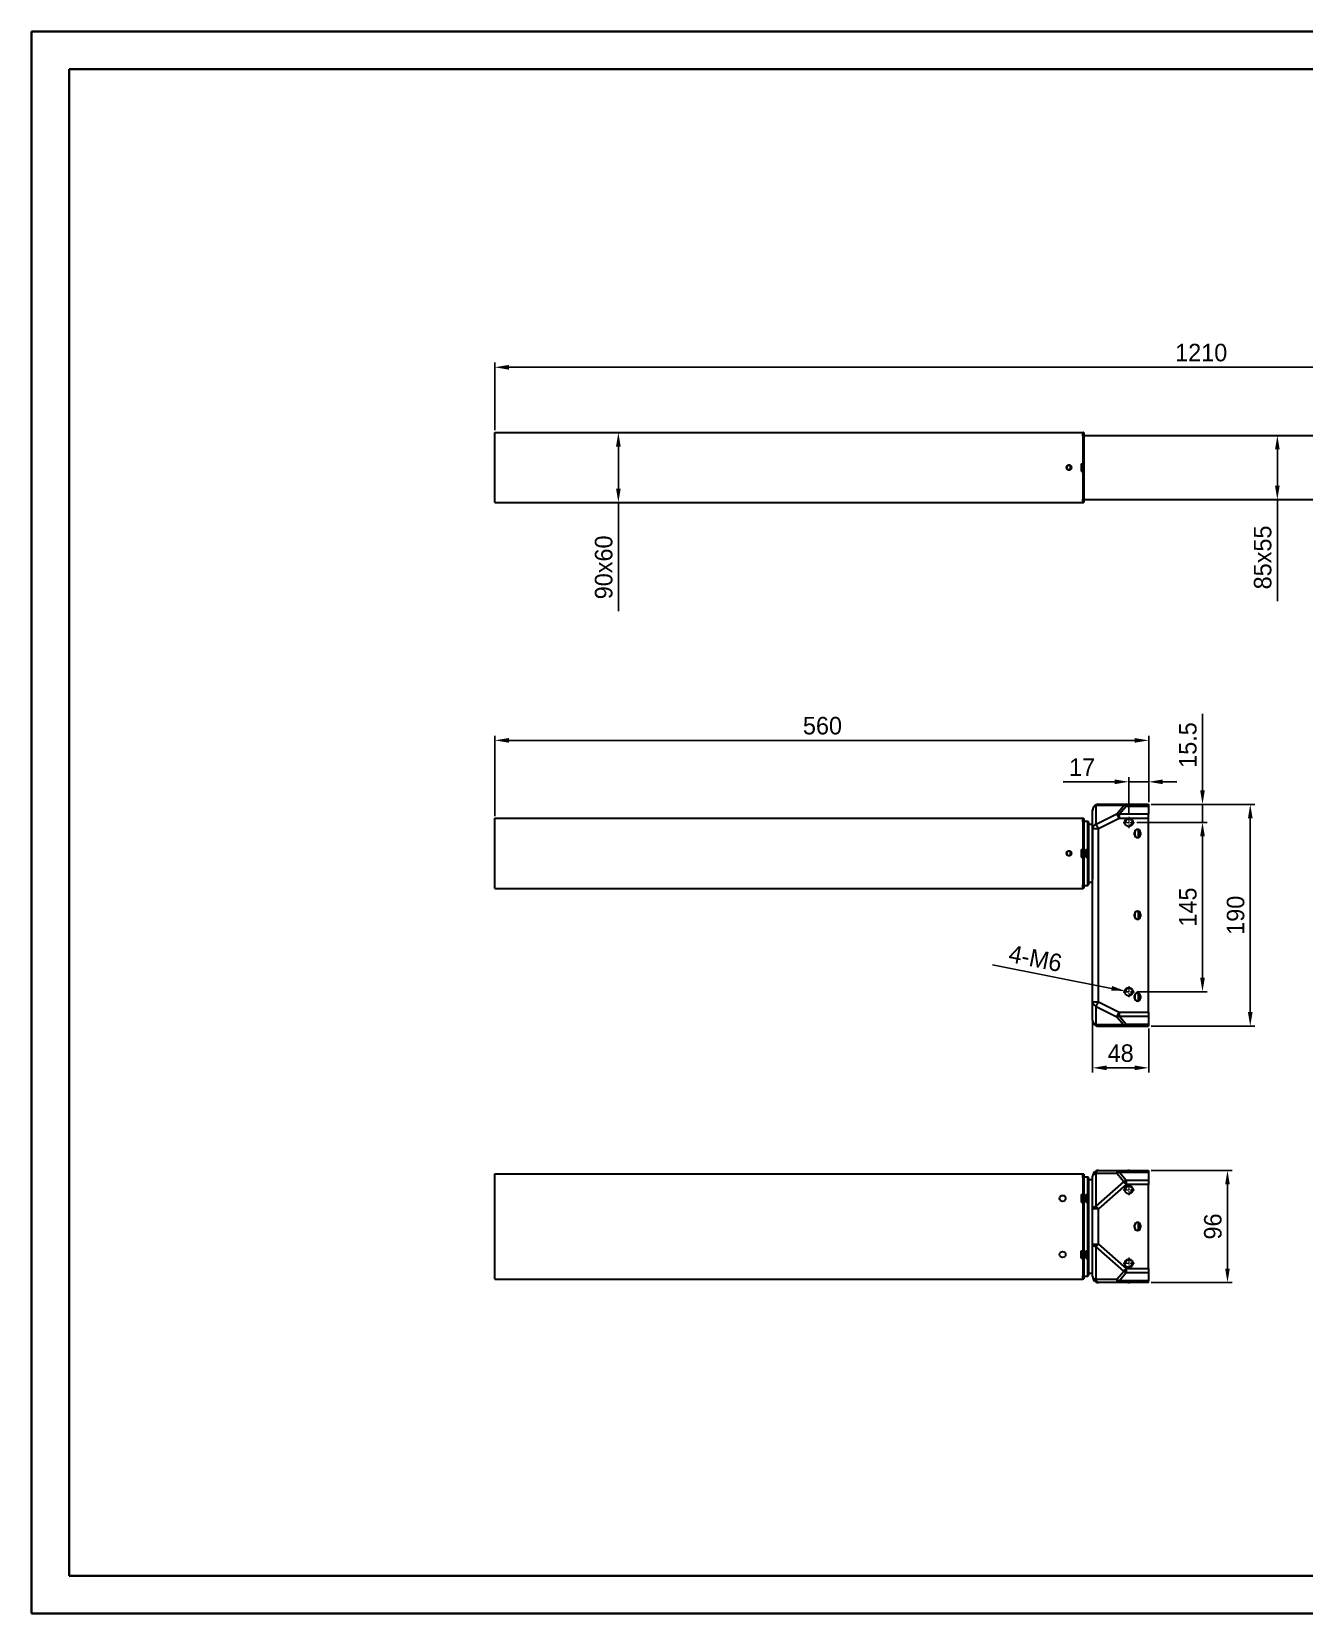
# Model space of a CAD drawing. Header units: millimetres. Extents: x 0 to 1916, y 0 to 1355.
# Drawn here: x 0 to 1090, y 0 to 1355 of the extents above; entities that cross this region are included whole.
import ezdxf

# ---------------------------------------------------------------- set-up
doc = ezdxf.new("R2010")
doc.units = ezdxf.units.MM
doc.linetypes.add('CENTER2', pattern=[7.5, 5, -1, 0.5, -1])
doc.layers.get('0').update_dxf_attribs({"lineweight": 18})
for name, color, linetype, lineweight in [('CAXA0', 7, 'Continuous', 70), ('CAXA3', 7, 'Continuous', 18), ('標注', 3, 'Continuous', 18)]:
    doc.layers.add(name, color=color, linetype=linetype, lineweight=lineweight)
doc.dimstyles.new('ISO-25', dxfattribs={"dimtxt": 6, "dimasz": 6, "dimexe": 0.5, "dimexo": 0.625, "dimgap": 1.2, "dimtad": 1, "dimdsep": 46, "dimtxsty": 'Standard', "dimcen": 2.5, "dimdle": 12, "dimclrd": 3, "dimclre": 3, "dimclrt": 3, "dimadec": 0, "dimazin": 0, "dimtfac": 1, "dimtmove": 0, "dimatfit": 3, "dimfxl": 0, "dimarcsym": 0})

# ---------------------------------------------------------------- blocks, each defined once
blk = doc.blocks.new('*X3')
at = {"layer": '標注'}
blk.add_hatch(color=0, dxfattribs=at).paths.add_polyline_path([(925.4, 537.4), (924.6, 533.5), (936.7, 533.1)], flags=0)
at = {"layer": '標注', "color": 0, "lineweight": -2}
for p, q in [((822.9, 555.5), (925, 535.4)), ((939.7, 532.5), (936.7, 533.1))]:
    blk.add_line(p, q, dxfattribs=at)
at = {"layer": '標注', "color": 0, "lineweight": 15, "insert": (859.7, 561), "char_height": 15, "width": 86.309, "attachment_point": 5, "rotation": 348.8526}
blk.add_mtext('4-M6', dxfattribs=at)
blk = doc.blocks.new('*X4')
at = {"layer": '標注'}
for points in [[(408.7, 749.8), (408.7, 745.8), (396.7, 747.8)], [(944.7, 749.8), (944.7, 745.8), (956.7, 747.8)]]:
    blk.add_hatch(color=0, dxfattribs=at).paths.add_polyline_path(points, flags=0)
at = {"layer": '標注', "color": 0, "lineweight": -2}
for p, q in [((396.7, 683), (396.7, 751.8)), ((408.7, 747.8), (944.7, 747.8)), ((956.7, 695), (956.7, 751.8))]:
    blk.add_line(p, q, dxfattribs=at)
at = {"layer": '標注', "color": 0, "lineweight": 15, "insert": (677.3, 760.3), "char_height": 15, "width": 59.665, "attachment_point": 5}
blk.add_mtext('560', dxfattribs=at)
blk = doc.blocks.new('*X5')
at = {"layer": '標注'}
for points in [[(408.7, 1069.4), (408.7, 1065.4), (396.7, 1067.4)], [(1594.7, 1069.4), (1594.7, 1065.4), (1606.7, 1067.4)]]:
    blk.add_hatch(color=0, dxfattribs=at).paths.add_polyline_path(points, flags=0)
at = {"layer": '標注', "color": 0, "lineweight": -2}
for p, q in [((396.7, 1013.5), (396.7, 1071.4)), ((1606.7, 1026.4), (1606.7, 1071.4)), ((408.7, 1067.4), (1594.7, 1067.4))]:
    blk.add_line(p, q, dxfattribs=at)
at = {"layer": '標注', "color": 0, "lineweight": 15, "insert": (1001.7, 1079.9), "char_height": 15, "width": 78.771, "attachment_point": 5}
blk.add_mtext('1210', dxfattribs=at)
blk = doc.blocks.new('*X6')
at = {"layer": '標注'}
for points in [[(1000.8, 665.5), (1004.8, 665.5), (1002.8, 677.5)], [(1000.8, 544.5), (1004.8, 544.5), (1002.8, 532.5)]]:
    blk.add_hatch(color=0, dxfattribs=at).paths.add_polyline_path(points, flags=0)
at = {"layer": '標注', "color": 0, "lineweight": -2}
for p, q in [((946.5, 677.5), (1006.8, 677.5)), ((1002.8, 665.5), (1002.8, 544.5)), ((946.5, 532.5), (1006.8, 532.5))]:
    blk.add_line(p, q, dxfattribs=at)
at = {"layer": '標注', "color": 0, "lineweight": 15, "insert": (990.3, 605), "char_height": 15, "width": 56.816, "attachment_point": 5, "rotation": 90}
blk.add_mtext('145', dxfattribs=at)
blk = doc.blocks.new('*X7')
at = {"layer": '標注'}
for points in [[(927.7, 714.3), (927.7, 710.3), (939.7, 712.3)], [(968.7, 714.3), (968.7, 710.3), (956.7, 712.3)]]:
    blk.add_hatch(color=0, dxfattribs=at).paths.add_polyline_path(points, flags=0)
at = {"layer": '標注', "color": 0, "lineweight": -2}
for p, q in [((927.7, 712.3), (883.5, 712.3)), ((939.7, 684.3), (939.7, 716.3)), ((956.7, 712.3), (939.7, 712.3)), ((956.7, 695), (956.7, 716.3)), ((968.7, 712.3), (980.7, 712.3))]:
    blk.add_line(p, q, dxfattribs=at)
at = {"layer": '標注', "color": 0, "lineweight": 15, "insert": (899.6, 724.8), "char_height": 15, "width": 35.531, "attachment_point": 5}
blk.add_mtext('17', dxfattribs=at)
blk = doc.blocks.new('*X8')
at = {"layer": '標注'}
for points in [[(1022.2, 367.4), (1026.2, 367.4), (1024.2, 379.4)], [(1022.2, 295.4), (1026.2, 295.4), (1024.2, 283.4)]]:
    blk.add_hatch(color=0, dxfattribs=at).paths.add_polyline_path(points, flags=0)
at = {"layer": '標注', "color": 0, "lineweight": -2}
for p, q in [((958.7, 379.4), (1028.2, 379.4)), ((1024.2, 367.4), (1024.2, 295.4)), ((958.7, 283.4), (1028.2, 283.4))]:
    blk.add_line(p, q, dxfattribs=at)
at = {"layer": '標注', "color": 0, "lineweight": 15, "insert": (1011.7, 331.4), "char_height": 15, "width": 38.883, "attachment_point": 5, "rotation": 90}
blk.add_mtext('96', dxfattribs=at)
blk = doc.blocks.new('*X9')
at = {"layer": '標注'}
for points in [[(1041.7, 681), (1045.7, 681), (1043.7, 693)], [(1041.7, 515), (1045.7, 515), (1043.7, 503)]]:
    blk.add_hatch(color=0, dxfattribs=at).paths.add_polyline_path(points, flags=0)
at = {"layer": '標注', "color": 0, "lineweight": -2}
for p, q in [((958.7, 693), (1047.7, 693)), ((1043.7, 681), (1043.7, 515)), ((958.7, 503), (1047.7, 503))]:
    blk.add_line(p, q, dxfattribs=at)
at = {"layer": '標注', "color": 0, "lineweight": 15, "insert": (1031.2, 598), "char_height": 15, "width": 57.318, "attachment_point": 5, "rotation": 90}
blk.add_mtext('190', dxfattribs=at)
blk = doc.blocks.new('*X13')
at = {"layer": '標注'}
for points in [[(920.7, 469.3), (920.7, 465.3), (908.7, 467.3)], [(944.7, 469.3), (944.7, 465.3), (956.7, 467.3)]]:
    blk.add_hatch(color=0, dxfattribs=at).paths.add_polyline_path(points, flags=0)
at = {"layer": '標注', "color": 0, "lineweight": -2}
for p, q in [((908.7, 521.9), (908.7, 463.3)), ((956.7, 501), (956.7, 463.3)), ((944.7, 467.3), (920.7, 467.3))]:
    blk.add_line(p, q, dxfattribs=at)
at = {"layer": '標注', "color": 0, "lineweight": 15, "insert": (932.7, 479.8), "char_height": 15, "width": 38.883, "attachment_point": 5}
blk.add_mtext('48', dxfattribs=at)
blk = doc.blocks.new('*X14')
at = {"layer": '標注'}
for points in [[(1000.8, 705), (1004.8, 705), (1002.8, 693)], [(1000.8, 665.5), (1004.8, 665.5), (1002.8, 677.5)]]:
    blk.add_hatch(color=0, dxfattribs=at).paths.add_polyline_path(points, flags=0)
at = {"layer": '標注', "color": 0, "lineweight": -2}
for p, q in [((1002.8, 705), (1002.8, 770.6)), ((1000.8, 693), (998.8, 693)), ((1002.8, 677.5), (1002.8, 693)), ((1000.8, 677.5), (998.8, 677.5)), ((1002.8, 665.5), (1002.8, 653.5))]:
    blk.add_line(p, q, dxfattribs=at)
at = {"layer": '標注', "color": 0, "lineweight": 15, "insert": (990.3, 743.8), "char_height": 15, "width": 78.268, "attachment_point": 5, "rotation": 90}
blk.add_mtext('15.5', dxfattribs=at)
blk = doc.blocks.new('*X15')
at = {"layer": '標注'}
for points in [[(1022.2, 367.4), (1026.2, 367.4), (1024.2, 379.4)], [(1022.2, 295.4), (1026.2, 295.4), (1024.2, 283.4)]]:
    blk.add_hatch(color=0, dxfattribs=at).paths.add_polyline_path(points, flags=0)
at = {"layer": '標注', "color": 0, "lineweight": -2}
for p, q in [((958.7, 379.4), (1028.2, 379.4)), ((1024.2, 367.4), (1024.2, 295.4)), ((958.7, 283.4), (1028.2, 283.4))]:
    blk.add_line(p, q, dxfattribs=at)
at = {"layer": '標注', "color": 0, "lineweight": 15, "insert": (1011.7, 331.4), "char_height": 15, "width": 38.883, "attachment_point": 5, "rotation": 90}
blk.add_mtext('96', dxfattribs=at)
blk = doc.blocks.new('*X16')
at = {"layer": '標注'}
for points in [[(500.5, 999.5), (504.5, 999.5), (502.5, 1011.5)], [(500.5, 963.5), (504.5, 963.5), (502.5, 951.5)]]:
    blk.add_hatch(color=0, dxfattribs=at).paths.add_polyline_path(points, flags=0)
at = {"layer": '標注', "color": 0, "lineweight": -2}
for p, q in [((500.5, 1011.5), (498.5, 1011.5)), ((502.5, 999.5), (502.5, 963.5)), ((502.5, 951.5), (502.5, 858.5)), ((504, 951.5), (506.5, 951.5))]:
    blk.add_line(p, q, dxfattribs=at)
at = {"layer": '標注', "color": 0, "lineweight": 15, "insert": (490, 896), "char_height": 15, "width": 103.24, "attachment_point": 5, "rotation": 90}
blk.add_mtext('90x60', dxfattribs=at)
blk = doc.blocks.new('*X17')
at = {"layer": '標注'}
for points in [[(1064.9, 997), (1068.9, 997), (1066.9, 1009)], [(1064.9, 966), (1068.9, 966), (1066.9, 954)]]:
    blk.add_hatch(color=0, dxfattribs=at).paths.add_polyline_path(points, flags=0)
at = {"layer": '標注', "color": 0, "lineweight": -2}
for p, q in [((1067.3, 1009), (1070.9, 1009)), ((1066.9, 997), (1066.9, 966)), ((1066.9, 954), (1066.9, 867)), ((1067.3, 954), (1070.9, 954))]:
    blk.add_line(p, q, dxfattribs=at)
at = {"layer": '標注', "color": 0, "lineweight": 15, "insert": (1054.4, 904.5), "char_height": 15, "width": 102.737, "attachment_point": 5, "rotation": 90}
blk.add_mtext('85x55', dxfattribs=at)

msp = doc.modelspace()

# ---------------------------------------------------------------- linework, layer by layer
at = {"linetype": 'Continuous', "lineweight": 30}
for p, q in [((396.689, 1011.548), (900.439, 1011.548)), ((396.689, 1008.548), (396.689, 1011.548)), ((396.689, 954.548), (396.689, 1008.548)), ((900.439, 1008.548), (900.439, 1011.548)), ((900.439, 1011.548), (900.761, 1011.548)), ((900.761, 1008.548), (900.439, 1008.548)), ((900.439, 1008.548), (900.439, 954.548)), ((901.024, 1008.548), (900.761, 1008.548)), ((901.024, 1011.392), (901.024, 1008.548)), ((901.024, 1009.048), (1229.524, 1009.048)), ((901.024, 1008.548), (901.024, 954.548)), ((886.439, 982.185), (886.439, 981.548)), ((886.439, 981.548), (886.439, 981.051)), ((889.439, 983.28), (889.439, 979.816)), ((898.939, 984.798), (900.439, 984.798)), ((898.939, 984.798), (898.939, 978.298)), ((898.939, 978.298), (900.439, 978.298)), ((396.689, 951.548), (396.689, 954.548)), ((396.689, 951.548), (900.439, 951.548)), ((900.439, 954.548), (900.761, 954.548)), ((900.439, 951.548), (900.439, 954.548)), ((900.761, 951.548), (900.439, 951.548)), ((901.024, 954.548), (900.761, 954.548)), ((901.024, 954.548), (901.024, 951.705)), ((901.024, 954.048), (1229.524, 954.048)), ((911.698, 676.089), (911.698, 692.01)), ((935.458, 692.01), (911.698, 692.01)), ((913.689, 693.028), (937.45, 693.028)), ((929.398, 684.939), (935.458, 692.01)), ((931.389, 684.493), (937.45, 691.564)), ((937.45, 693.028), (937.45, 692.648)), ((937.45, 693.028), (956.689, 693.028)), ((937.45, 692.648), (937.45, 691.564)), ((937.45, 691.564), (956.689, 691.564)), ((956.689, 693.028), (956.689, 691.564)), ((956.689, 691.564), (956.689, 684.493)), ((396.689, 681.028), (900.439, 681.028)), ((396.689, 678.028), (396.689, 681.028)), ((396.689, 624.028), (396.689, 678.028)), ((900.439, 678.028), (900.439, 681.028)), ((900.439, 681.028), (900.761, 681.028)), ((900.439, 678.028), (900.439, 624.028)), ((901.024, 680.872), (901.024, 678.028)), ((901.024, 678.528), (904.524, 678.528)), ((901.024, 678.028), (901.024, 624.028)), ((904.439, 678.528), (904.439, 623.528)), ((905.024, 678.028), (905.024, 624.028)), ((908.689, 672.107), (908.689, 688.028)), ((911.698, 676.089), (929.398, 684.939)), ((931.389, 680.957), (913.689, 672.107)), ((931.389, 684.493), (931.389, 682.87)), ((956.689, 684.493), (931.389, 684.493)), ((931.389, 682.87), (931.389, 680.957)), ((938.987, 680.957), (931.389, 680.957)), ((938.987, 680.957), (939.689, 681.036)), ((939.689, 681.036), (939.689, 680.528)), ((939.689, 681.036), (940.391, 680.957)), ((956.689, 680.957), (940.391, 680.957)), ((956.689, 680.957), (956.689, 684.493)), ((956.689, 515.099), (956.689, 680.957)), ((905.024, 676.028), (908.689, 676.028)), ((908.689, 673.028), (908.689, 676.028)), ((908.689, 673.028), (908.689, 629.028)), ((910.153, 672.107), (908.689, 672.107)), ((908.689, 523.949), (908.689, 672.107)), ((913.689, 672.107), (910.153, 672.107)), ((913.689, 523.949), (913.689, 672.107)), ((944.689, 667.028), (944.689, 669.028)), ((944.839, 669.028), (944.839, 667.028)), ((947.839, 671.286), (947.839, 664.77)), ((949.539, 669.028), (949.539, 667.028)), ((949.689, 669.028), (949.689, 667.028)), ((886.439, 651.664), (886.439, 651.028)), ((886.439, 651.028), (886.439, 650.531)), ((889.439, 652.76), (889.439, 649.296)), ((898.939, 654.278), (900.439, 654.278)), ((898.939, 654.278), (898.939, 647.778)), ((902.939, 654.278), (904.439, 654.278)), ((902.939, 654.278), (902.939, 647.778)), ((898.939, 647.778), (900.439, 647.778)), ((902.939, 647.778), (904.439, 647.778)), ((396.689, 621.028), (396.689, 624.028)), ((900.439, 621.028), (900.439, 624.028)), ((901.024, 624.028), (901.024, 621.184)), ((901.024, 623.528), (904.524, 623.528)), ((908.689, 626.028), (905.024, 626.028)), ((908.689, 626.028), (908.689, 629.028)), ((396.689, 621.028), (900.439, 621.028)), ((900.761, 621.028), (900.439, 621.028)), ((944.689, 597.028), (944.689, 599.028)), ((944.839, 599.028), (944.839, 597.028)), ((947.839, 601.286), (947.839, 594.77)), ((949.539, 599.028), (949.539, 597.028)), ((949.689, 599.028), (949.689, 597.028)), ((944.689, 527.028), (944.689, 529.028)), ((944.839, 529.028), (944.839, 527.028)), ((947.839, 531.286), (947.839, 524.77)), ((949.539, 529.028), (949.539, 527.028)), ((949.689, 529.028), (949.689, 527.028)), ((908.689, 523.949), (910.153, 523.949)), ((908.689, 508.028), (908.689, 523.949)), ((910.153, 523.949), (913.689, 523.949)), ((911.698, 519.967), (929.398, 511.117)), ((911.698, 504.046), (911.698, 519.967)), ((913.689, 523.949), (931.389, 515.099)), ((931.389, 515.099), (956.689, 515.099)), ((931.389, 515.099), (931.389, 513.186)), ((956.689, 515.099), (956.689, 511.564)), ((935.458, 504.046), (911.698, 504.046)), ((913.689, 503.028), (937.45, 503.028)), ((929.398, 511.117), (935.458, 504.046)), ((931.389, 513.186), (931.389, 511.564)), ((931.389, 511.564), (956.689, 511.564)), ((937.45, 504.493), (931.389, 511.564)), ((956.689, 504.493), (937.45, 504.493)), ((937.45, 504.493), (937.45, 503.409)), ((937.45, 503.409), (937.45, 503.028)), ((937.45, 503.028), (956.689, 503.028)), ((956.689, 511.564), (956.689, 504.493)), ((956.689, 504.493), (956.689, 503.028)), ((913.689, 379.417), (931.389, 379.417)), ((931.389, 379.417), (931.389, 379.036)), ((931.389, 379.417), (938.987, 379.417)), ((939.689, 379.416), (938.987, 379.417)), ((940.391, 379.417), (939.689, 379.416)), ((940.391, 379.417), (956.689, 379.417)), ((956.689, 379.417), (956.689, 377.952)), ((396.689, 376.417), (900.439, 376.417)), ((396.689, 373.417), (396.689, 376.417)), ((396.689, 289.417), (396.689, 373.417)), ((900.439, 373.417), (900.439, 376.417)), ((900.439, 376.417), (900.761, 376.417)), ((900.439, 373.417), (900.439, 289.417)), ((901.024, 376.26), (901.024, 373.417)), ((901.024, 373.917), (904.524, 373.917)), ((901.024, 373.417), (901.024, 289.417)), ((904.439, 373.917), (904.439, 288.917)), ((905.024, 373.417), (905.024, 289.417)), ((908.689, 371.417), (905.024, 371.417)), ((908.689, 346.555), (908.689, 374.417)), ((911.698, 348.831), (911.698, 376.692)), ((929.398, 376.692), (911.698, 376.692)), ((911.698, 348.831), (935.458, 369.621)), ((937.45, 367.346), (913.689, 346.555)), ((935.458, 369.621), (929.398, 376.692)), ((931.389, 379.036), (931.389, 377.952)), ((937.45, 370.881), (931.389, 377.952)), ((931.389, 377.952), (956.689, 377.952)), ((937.45, 370.881), (937.45, 369.259)), ((956.689, 370.881), (937.45, 370.881)), ((937.45, 369.259), (937.45, 367.346)), ((956.689, 367.346), (937.45, 367.346)), ((956.689, 377.952), (956.689, 370.881)), ((956.689, 370.881), (956.689, 367.346)), ((956.689, 295.488), (956.689, 367.346)), ((898.939, 358.667), (900.439, 358.667)), ((898.939, 358.667), (898.939, 352.167)), ((902.939, 358.667), (904.439, 358.667)), ((902.939, 358.667), (902.939, 352.167)), ((898.939, 352.167), (900.439, 352.167)), ((902.939, 352.167), (904.439, 352.167)), ((910.153, 346.555), (908.689, 346.555)), ((908.689, 316.278), (908.689, 346.555)), ((913.689, 346.555), (910.153, 346.555)), ((913.689, 316.278), (913.689, 346.555)), ((944.689, 330.417), (944.689, 332.417)), ((944.835, 330.439), (944.835, 332.394)), ((947.839, 334.675), (947.839, 328.158)), ((949.539, 332.417), (949.539, 330.417)), ((949.689, 332.417), (949.689, 330.417)), ((908.689, 316.278), (910.153, 316.278)), ((908.689, 288.417), (908.689, 316.278)), ((910.153, 316.278), (913.689, 316.278)), ((935.458, 293.212), (911.698, 314.003)), ((911.698, 286.141), (911.698, 314.003)), ((913.689, 316.278), (937.45, 295.488)), ((898.939, 310.667), (900.439, 310.667)), ((898.939, 304.167), (898.939, 310.667)), ((898.939, 304.167), (900.439, 304.167)), ((902.939, 310.667), (904.439, 310.667)), ((902.939, 304.167), (902.939, 310.667)), ((902.939, 304.167), (904.439, 304.167)), ((396.689, 286.417), (396.689, 289.417)), ((396.689, 286.417), (900.439, 286.417)), ((900.439, 286.417), (900.439, 289.417)), ((900.761, 286.417), (900.439, 286.417)), ((901.024, 289.417), (901.024, 286.573)), ((901.024, 288.917), (904.524, 288.917)), ((905.024, 291.417), (908.689, 291.417)), ((911.698, 286.141), (929.398, 286.141)), ((929.398, 286.141), (935.458, 293.212)), ((931.389, 284.881), (937.45, 291.952)), ((956.689, 284.881), (931.389, 284.881)), ((931.389, 284.881), (931.389, 283.797)), ((937.45, 295.488), (956.689, 295.488)), ((937.45, 295.488), (937.45, 293.574)), ((937.45, 293.574), (937.45, 291.952)), ((937.45, 291.952), (956.689, 291.952)), ((956.689, 295.488), (956.689, 291.952)), ((956.689, 291.952), (956.689, 284.881)), ((956.689, 283.417), (956.689, 284.881)), ((931.389, 283.417), (913.689, 283.417)), ((931.389, 283.797), (931.389, 283.417)), ((938.987, 283.417), (931.389, 283.417)), ((938.987, 283.417), (939.689, 283.417)), ((939.689, 283.417), (940.391, 283.417)), ((956.689, 283.417), (940.391, 283.417))]:
    msp.add_line(p, q, dxfattribs=at)
at = {"linetype": 'CENTER2', "lineweight": 15}
for p, q in [((934.903, 677.528), (944.475, 677.528)), ((939.689, 682.328), (939.689, 672.728)), ((934.903, 532.528), (944.475, 532.528)), ((939.689, 537.328), (939.689, 527.728)), ((939.689, 367.717), (939.689, 358.117)), ((934.903, 362.917), (944.475, 362.917)), ((934.903, 299.917), (944.475, 299.917)), ((939.689, 304.717), (939.689, 295.117))]:
    msp.add_line(p, q, dxfattribs=at)
at = {"linetype": 'Continuous', "lineweight": 30}
for points in [[(931.389, 680.957), (931.083, 681.569), (930.782, 682.17), (930.493, 682.747), (930.221, 683.291), (929.971, 683.791), (929.748, 684.238), (929.556, 684.623), (929.398, 684.939)], [(913.689, 672.107), (913.383, 672.719), (913.083, 673.32), (912.794, 673.898), (912.522, 674.442), (912.272, 674.942), (912.048, 675.388), (911.856, 675.773), (911.698, 676.089)], [(911.698, 519.967), (911.856, 520.283), (912.048, 520.668), (912.272, 521.115), (912.522, 521.615), (912.794, 522.159), (913.083, 522.736), (913.383, 523.337), (913.689, 523.949)], [(929.398, 511.117), (929.556, 511.433), (929.748, 511.818), (929.971, 512.265), (930.221, 512.765), (930.493, 513.309), (930.782, 513.887), (931.083, 514.487), (931.389, 515.099)], [(911.698, 376.692), (911.856, 377.28), (912.048, 377.814), (912.272, 378.284), (912.522, 378.682), (912.794, 378.999), (913.083, 379.229), (913.383, 379.37), (913.689, 379.417)], [(929.398, 376.692), (929.556, 377.28), (929.748, 377.814), (929.971, 378.284), (930.221, 378.682), (930.493, 378.999), (930.782, 379.229), (931.083, 379.37), (931.389, 379.417)], [(911.698, 376.692), (911.055, 376.525), (910.468, 376.314), (909.949, 376.063), (909.508, 375.778), (909.156, 375.463), (908.898, 375.127), (908.742, 374.776), (908.689, 374.417)], [(937.45, 367.346), (937.182, 367.651), (936.917, 367.954), (936.656, 368.253), (936.399, 368.546), (936.149, 368.831), (935.909, 369.107), (935.678, 369.371), (935.458, 369.621)], [(908.689, 346.555), (908.742, 346.914), (908.898, 347.265), (909.156, 347.602), (909.508, 347.916), (909.949, 348.202), (910.468, 348.453), (911.055, 348.664), (911.698, 348.831)], [(913.689, 346.555), (913.422, 346.86), (913.157, 347.164), (912.895, 347.463), (912.639, 347.756), (912.389, 348.041), (912.148, 348.316), (911.917, 348.58), (911.698, 348.831)], [(911.698, 314.003), (911.055, 314.17), (910.468, 314.381), (909.949, 314.632), (909.508, 314.917), (909.156, 315.232), (908.898, 315.568), (908.742, 315.919), (908.689, 316.278)], [(911.698, 314.003), (911.917, 314.253), (912.148, 314.517), (912.389, 314.793), (912.639, 315.078), (912.895, 315.371), (913.157, 315.67), (913.422, 315.973), (913.689, 316.278)], [(908.689, 288.417), (908.742, 288.058), (908.898, 287.707), (909.156, 287.37), (909.508, 287.056), (909.949, 286.77), (910.468, 286.519), (911.055, 286.308), (911.698, 286.141)], [(913.689, 283.417), (913.383, 283.464), (913.083, 283.604), (912.794, 283.835), (912.522, 284.152), (912.272, 284.549), (912.048, 285.019), (911.856, 285.553), (911.698, 286.141)], [(931.389, 283.417), (931.083, 283.464), (930.782, 283.604), (930.493, 283.835), (930.221, 284.152), (929.971, 284.549), (929.748, 285.019), (929.556, 285.553), (929.398, 286.141)], [(935.458, 293.212), (935.678, 293.463), (935.909, 293.727), (936.149, 294.002), (936.399, 294.287), (936.656, 294.58), (936.917, 294.88), (937.182, 295.183), (937.45, 295.488)]]:
    msp.add_lwpolyline(points, dxfattribs=at)
for centre, radius in [((888.439, 981.548), 2.1), ((888.439, 651.028), 2.1), ((882.939, 355.417), 2.6), ((882.939, 307.417), 2.6)]:
    msp.add_circle(centre, radius, dxfattribs=at)
for centre, radius, start, end in [((900.761, 1011.248), 0.3, 28.61046, 90), ((888.439, 981.548), 2, 60, 300), ((888.439, 981.548), 2, 300, 60), ((900.761, 951.848), 0.3, 270, 331.38954), ((913.06, 687.854), 4.374, 108.138109, 177.712836), ((913.689, 688.028), 5, 135, 180), ((913.689, 688.028), 5, 90, 135), ((913.798, 690.359), 2.671, 92.330403, 141.821464), ((937.558, 690.359), 2.671, 92.329983, 141.821883), ((935.37, 686.955), 5.056, 65.715268, 88.999073), ((900.761, 680.728), 0.3, 28.61046, 90), ((904.524, 678.028), 0.5, 0, 90), ((929.309, 679.884), 5.056, 65.714264, 88.999872), ((913.06, 671.933), 4.374, 108.138108, 177.712863), ((947.189, 669.028), 2.5, 0, 180), ((947.189, 667.028), 2.5, 180, 360), ((947.189, 669.028), 2.35, 73.942867, 180), ((947.189, 667.028), 2.35, 180, 286.057133), ((947.189, 669.028), 2.35, 0, 73.942867), ((947.189, 667.028), 2.35, 286.057133, 0), ((888.439, 651.028), 2, 60, 300), ((888.439, 651.028), 2, 300, 60), ((904.524, 624.028), 0.5, 270, 0), ((900.761, 621.328), 0.3, 270, 331.38954), ((947.189, 599.028), 2.5, 0, 180), ((947.189, 597.028), 2.5, 180, 0), ((947.189, 599.028), 2.35, 73.942867, 180), ((947.189, 597.028), 2.35, 180, 286.057133), ((947.189, 599.028), 2.35, 0, 73.942867), ((947.189, 597.028), 2.35, 286.057133, 0), ((947.189, 529.028), 2.5, 0, 180), ((947.189, 529.028), 2.35, 73.942867, 180), ((947.189, 529.028), 2.35, 0, 73.942867), ((913.06, 524.124), 4.374, 182.287024, 251.862083), ((947.189, 527.028), 2.5, 180, 360), ((947.189, 527.028), 2.35, 180, 286.057133), ((947.189, 527.028), 2.35, 286.057133, 360), ((913.06, 508.203), 4.374, 182.287253, 251.861853), ((913.689, 508.028), 5, 180, 225), ((913.689, 508.028), 5, 225, 270), ((913.798, 505.697), 2.671, 218.17893, 267.669203), ((929.309, 516.172), 5.056, 271.000625, 294.285442), ((935.37, 509.101), 5.056, 271.001477, 294.284591), ((937.558, 505.697), 2.671, 218.178511, 267.669623), ((913.689, 374.417), 5, 90, 135), ((900.761, 376.117), 0.3, 28.61046, 90), ((904.524, 373.417), 0.5, 0, 90), ((913.689, 374.417), 5, 135, 180), ((934.494, 370.842), 7.759, 113.593133, 131.060123), ((940.554, 363.772), 7.758, 113.591395, 131.061861), ((947.189, 332.417), 2.5, 0, 180), ((947.189, 330.417), 2.5, 180, 0), ((947.189, 332.417), 2.35, 73.942867, 180.543286), ((947.189, 330.417), 2.35, 179.456715, 286.057133), ((947.189, 332.417), 2.35, 0, 73.942867), ((947.189, 330.417), 2.35, 286.057133, 360), ((900.761, 286.717), 0.3, 270, 331.38954), ((904.524, 289.417), 0.5, 270, 0), ((913.689, 288.417), 5, 180, 225), ((913.689, 288.417), 5, 225, 270), ((934.494, 291.992), 7.759, 228.939877, 246.406867), ((940.554, 299.062), 7.758, 228.938139, 246.408605), ((931.826, 318.023), 23.009, 289.95323, 296.984257)]:
    msp.add_arc(centre, radius, start, end, dxfattribs=at)
at = {"linetype": 'CENTER2', "lineweight": 15}
for centre in [(939.689, 677.528), (939.689, 532.528), (939.689, 362.917), (939.689, 299.917)]:
    msp.add_arc(centre, 2.6, 270, 180, dxfattribs=at)
at = {"linetype": 'Continuous', "lineweight": 30}
for points, knots in [([(940.391, 680.957), (940.787, 680.832), (941.609, 680.573), (942.577, 679.646), (943.147, 678.456), (943.245, 677.168), (942.891, 675.927), (942.093, 674.868), (940.96, 674.181), (939.689, 673.954), (938.419, 674.181), (937.285, 674.868), (936.487, 675.927), (936.133, 677.168), (936.231, 678.456), (936.802, 679.646), (937.769, 680.573), (938.591, 680.832), (938.987, 680.957)], [0, 0, 0, 0, 1.23964551, 2.56801498, 3.89638643, 5.13607251, 6.37576154, 7.70411256, 9.03249262, 10.27215872, 11.51188372, 12.84026378, 14.1686148, 15.40830383, 16.64798992, 17.97636136, 19.30473083, 20.54437634, 20.54437634, 20.54437634, 20.54437634]), ([(939.689, 529.028), (939.249, 529.075), (938.569, 529.148), (937.754, 529.583), (937.197, 530.036), (936.742, 530.593), (936.32, 531.408), (936.104, 532.528), (936.32, 533.648), (936.742, 534.463), (937.197, 535.02), (937.753, 535.473), (938.569, 535.909), (939.249, 535.981), (939.689, 536.028)], [0, 0, 0, 0, 1.31450927, 2.02945588, 2.74491376, 3.45983673, 4.17531216, 5.48980083, 6.80428949, 7.51922971, 8.23468865, 8.94963842, 9.66509029, 10.97959956, 10.97959956, 10.97959956, 10.97959956]), ([(939.689, 536.028), (940.129, 535.981), (940.809, 535.909), (941.625, 535.473), (942.181, 535.021), (942.636, 534.464), (943.058, 533.648), (943.274, 532.528), (943.058, 531.408), (942.636, 530.593), (942.181, 530.036), (941.625, 529.584), (940.809, 529.148), (940.129, 529.075), (939.689, 529.028)], [0, 0, 0, 0, 1.31445058, 2.02939717, 2.74485504, 3.459778, 4.17525343, 5.48974207, 6.80423072, 7.5191643, 8.23462902, 8.94957406, 9.66502935, 10.97947993, 10.97947993, 10.97947993, 10.97947993]), ([(939.162, 379.417), (939.338, 379.417), (939.689, 379.417), (940.04, 379.417), (940.216, 379.417)], [0, 0, 0, 0, 0.52672532, 1.05339289, 1.05339289, 1.05339289, 1.05339289]), ([(936.189, 362.917), (936.236, 363.357), (936.309, 364.036), (936.744, 364.852), (937.197, 365.408), (937.754, 365.864), (938.569, 366.286), (939.689, 366.502), (940.809, 366.286), (941.624, 365.864), (942.181, 365.409), (942.634, 364.852), (943.069, 364.037), (943.142, 363.357), (943.189, 362.917)], [0, 0, 0, 0, 1.31448862, 2.02942549, 2.7448873, 3.45983468, 4.17528824, 5.48979746, 6.80424801, 7.51919459, 8.23465244, 8.94957538, 9.66505079, 10.97953941, 10.97953941, 10.97953941, 10.97953941]), ([(943.189, 362.917), (943.142, 362.477), (943.069, 361.797), (942.634, 360.981), (942.181, 360.425), (941.624, 359.97), (940.809, 359.548), (939.689, 359.332), (938.569, 359.548), (937.754, 359.97), (937.197, 360.425), (936.744, 360.981), (936.309, 361.797), (936.236, 362.477), (936.189, 362.917)], [0, 0, 0, 0, 1.31448862, 2.02942549, 2.7448873, 3.45983586, 4.17528942, 5.48973961, 6.80424848, 7.51919592, 8.23465377, 8.94957672, 9.66505212, 10.97954074, 10.97954074, 10.97954074, 10.97954074]), ([(936.189, 299.917), (936.236, 300.357), (936.309, 301.036), (936.744, 301.852), (937.197, 302.408), (937.754, 302.864), (938.569, 303.286), (939.689, 303.502), (940.809, 303.286), (941.624, 302.864), (942.181, 302.409), (942.634, 301.852), (943.069, 301.037), (943.142, 300.357), (943.189, 299.917)], [0, 0, 0, 0, 1.31448862, 2.02942549, 2.7448873, 3.45983586, 4.17528942, 5.48979829, 6.80424848, 7.51919592, 8.23465377, 8.94957672, 9.66505212, 10.97954074, 10.97954074, 10.97954074, 10.97954074]), ([(943.189, 299.917), (943.142, 299.477), (943.069, 298.797), (942.634, 297.981), (942.181, 297.425), (941.624, 296.97), (940.809, 296.548), (939.689, 296.332), (938.569, 296.548), (937.754, 296.97), (937.197, 297.425), (936.744, 297.981), (936.309, 298.797), (936.236, 299.477), (936.189, 299.917)], [0, 0, 0, 0, 1.31448862, 2.02942549, 2.7448873, 3.45983468, 4.17528824, 5.48973878, 6.80424801, 7.51919459, 8.23465244, 8.94957538, 9.66505079, 10.97953941, 10.97953941, 10.97953941, 10.97953941]), ([(940.216, 283.417), (940.04, 283.417), (939.689, 283.417), (939.338, 283.417), (939.162, 283.417)], [0, 0, 0, 0, 0.52666757, 1.05339289, 1.05339289, 1.05339289, 1.05339289])]:
    msp.add_open_spline(points, degree=3, knots=knots, dxfattribs=at)
at = {"layer": 'CAXA0', "linetype": 'Continuous', "lineweight": 35}
for p, q in [((1883.975, 1322.654), (32.26, 1322.654)), ((32.26, 32.26), (32.26, 1322.654)), ((32.26, 32.26), (1883.975, 32.26))]:
    msp.add_line(p, q, dxfattribs=at)
at = {"layer": 'CAXA3', "linetype": 'Continuous', "lineweight": 35}
for p, q in [((0, 1354.914), (0, 0)), ((1916.235, 1354.914), (0, 1354.914)), ((0, 0), (1916.235, 0))]:
    msp.add_line(p, q, dxfattribs=at)

# ---------------------------------------------------------------- dimensions: what is measured, and where the dimension line sits
at = {"layer": '標注', "color": 0, "lineweight": 15}
dim = msp.add_linear_dim(base=(1606.689, 1067.365), p1=(396.689, 1011.548), p2=(1606.689, 1024.439), text='1210', dimstyle='ISO-25', override={"dimtxt": 15, "dimasz": 12, "dimexe": 4, "dimexo": 2, "dimgap": 5, "dimsah": 1, "dimdle": 24, "dimclrd": 0, "dimclre": 0, "dimclrt": 0, "dimtolj": 1}, dxfattribs=at)
dim.commit()
dim.dimension.update_dxf_attribs({"geometry": '*X5', "text_midpoint": (1001.689, 1079.865)})
for base, p1, p2, text, picture, middle in [((502.517, 951.548), (502.517, 1011.548), (502.017, 951.548), '90x<>', '*X16', (502.517, 896.048)), ((1066.875, 954.048), (1065.274, 1009.048), (1065.274, 954.048), '85x<>', '*X17', (1066.875, 904.548))]:
    dim = msp.add_linear_dim(base=base, p1=p1, p2=p2, angle=270, text=text, dimstyle='ISO-25', override={"dimtxt": 15, "dimasz": 12, "dimexe": 4, "dimexo": 2, "dimgap": 5, "dimsah": 1, "dimdle": 24, "dimclrd": 0, "dimclre": 0, "dimclrt": 0, "dimtolj": 1}, dxfattribs=at)
    dim.commit()
    dim.dimension.update_dxf_attribs({"geometry": picture, "text_midpoint": middle, "dimtype": 160})
for base, p1, p2, angle, picture, middle in [((1002.761, 693.028), (1002.761, 677.528), (1002.761, 693.028), 90, '*X14', (990.261, 743.814)), ((1002.761, 532.528), (944.475, 677.528), (944.475, 532.528), 270, '*X6', (990.261, 605.028))]:
    dim = msp.add_linear_dim(base=base, p1=p1, p2=p2, angle=angle, dimstyle='ISO-25', override={"dimtxt": 15, "dimasz": 12, "dimexe": 4, "dimexo": 2, "dimgap": 5, "dimsah": 1, "dimdle": 24, "dimclrd": 0, "dimclre": 0, "dimclrt": 0, "dimtolj": 1, "dimtzin": 8}, dxfattribs=at)
    dim.commit()
    dim.dimension.update_dxf_attribs({"geometry": picture, "text_midpoint": middle})
dim = msp.add_linear_dim(base=(956.689, 747.771), p1=(396.689, 681.028), p2=(956.689, 693.028), text='560', dimstyle='ISO-25', override={"dimtxt": 15, "dimasz": 12, "dimexe": 4, "dimexo": 2, "dimgap": 5, "dimsah": 1, "dimdle": 24, "dimclrd": 0, "dimclre": 0, "dimclrt": 0, "dimtolj": 1}, dxfattribs=at)
dim.commit()
dim.dimension.update_dxf_attribs({"geometry": '*X4', "text_midpoint": (677.314, 747.771), "dimtype": 160})
for base, p1, p2, picture, middle in [((956.689, 712.343), (939.689, 682.328), (956.689, 693.028), '*X7', (899.618, 712.343)), ((908.689, 467.331), (956.689, 503.028), (908.689, 523.949), '*X13', (932.689, 467.331))]:
    dim = msp.add_linear_dim(base=base, p1=p1, p2=p2, dimstyle='ISO-25', override={"dimtxt": 15, "dimasz": 12, "dimexe": 4, "dimexo": 2, "dimgap": 5, "dimsah": 1, "dimdle": 24, "dimclrd": 0, "dimclre": 0, "dimclrt": 0, "dimtolj": 1, "dimtzin": 8}, dxfattribs=at)
    dim.commit()
    dim.dimension.update_dxf_attribs({"geometry": picture, "text_midpoint": middle, "dimtype": 160})
for base, p1, p2, picture, middle in [((1043.685, 503.028), (956.689, 693.028), (956.689, 503.028), '*X9', (1043.685, 598.028)), ((1024.229, 283.417), (956.689, 379.417), (956.689, 283.417), '*X8', (1024.229, 331.417)), ((1024.229, 283.417), (956.689, 379.417), (956.689, 283.417), '*X15', (1024.229, 331.417))]:
    dim = msp.add_linear_dim(base=base, p1=p1, p2=p2, angle=270, dimstyle='ISO-25', override={"dimtxt": 15, "dimasz": 12, "dimexe": 4, "dimexo": 2, "dimgap": 5, "dimsah": 1, "dimdle": 24, "dimclrd": 0, "dimclre": 0, "dimclrt": 0, "dimtolj": 1, "dimtzin": 8}, dxfattribs=at)
    dim.commit()
    dim.dimension.update_dxf_attribs({"geometry": picture, "text_midpoint": middle, "dimtype": 160})
dim = msp.add_radius_dim(center=(939.689, 532.528), mpoint=(936.746, 533.108), text='4-M6', dimstyle='ISO-25', override={"dimtxt": 15, "dimasz": 12, "dimexe": 4, "dimexo": 2, "dimgap": 5, "dimpost": 'R<>', "dimsah": 1, "dimdle": 24, "dimclrd": 0, "dimclre": 0, "dimclrt": 0, "dimtolj": 1}, dxfattribs=at)
dim.commit()
dim.dimension.update_dxf_attribs({"geometry": '*X3', "text_midpoint": (857.242, 548.774), "dimtype": 164})

doc.saveas('drawing.dxf')
